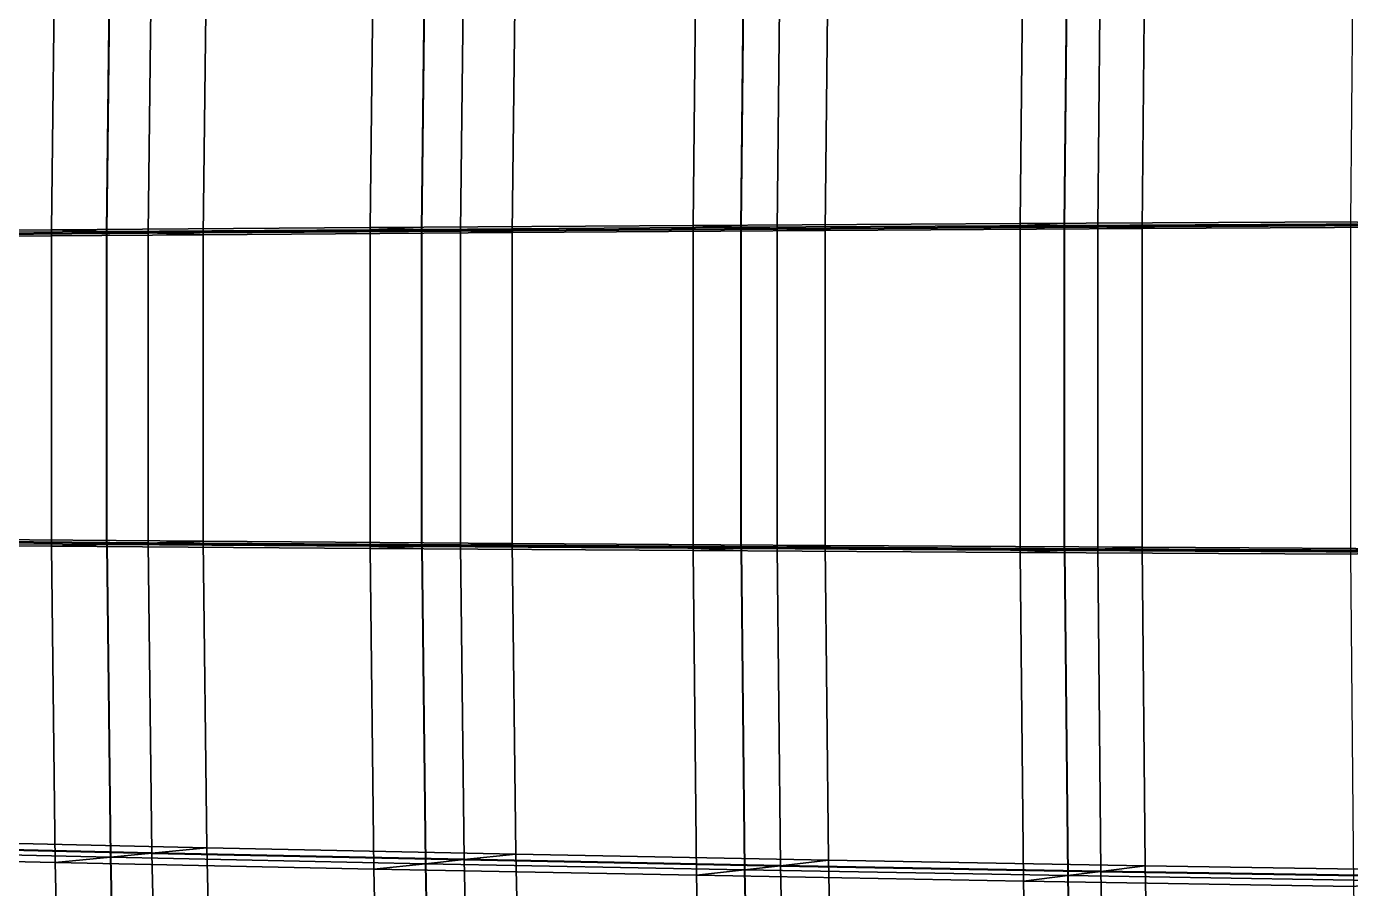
# Model space of a CAD drawing. Extents: x -25.3 to 28.3, y -25.5 to 26.5.
# Drawn here: x -15.345 to -11.232, y -1.556 to 1.123 of the extents above; entities that cross this region are included whole.
import ezdxf

# ---------------------------------------------------------------- set-up
doc = ezdxf.new("R2010")
doc.units = 0
doc.header["$MEASUREMENT"] = 0
doc.layers.add('LowerTendons', color=150, linetype='CONTINUOUS', lineweight=50)
doc.layers.add('UpperTendons', color=123, linetype='CONTINUOUS', lineweight=40)
doc.layers.add('TestBases', color=40, linetype='CONTINUOUS')

msp = doc.modelspace()

# ---------------------------------------------------------------- linework, layer by layer
at = {"layer": 'LowerTendons'}
for p, q in [((-13.01324, 0.49498, 32.37932), (-13.99692, 0.48867, 31.96651)), ((-12.0174, 0.50083, 32.76189), (-13.01324, 0.49498, 32.37932)), ((-11.01034, 0.50621, 33.11384), (-12.0174, 0.50083, 32.76189)), ((-14.96753, 0.4819, 31.52381), (-15.92416, 0.47468, 31.05166)), ((-13.99692, 0.48867, 31.96651), (-14.96753, 0.4819, 31.52381)), ((-14.96753, -0.4819, 31.52381), (-15.92416, -0.47468, 31.05166)), ((-13.99692, -0.48867, 31.96651), (-14.96753, -0.4819, 31.52381)), ((-13.01324, -0.49498, 32.37932), (-13.99692, -0.48867, 31.96651)), ((-12.0174, -0.50083, 32.76189), (-13.01324, -0.49498, 32.37932)), ((-11.01034, -0.50621, 33.11384), (-12.0174, -0.50083, 32.76189)), ((-14.95611, -1.4455, 31.49977), (-15.91237, -1.42388, 31.02868)), ((-13.98594, -1.46577, 31.94143), (-14.95611, -1.4455, 31.49977)), ((-13.00276, -1.48467, 32.35327), (-13.98594, -1.46577, 31.94143)), ((-12.0075, -1.50218, 32.7349), (-13.00276, -1.48467, 32.35327)), ((-11.00107, -1.51829, 33.08597), (-12.0075, -1.50218, 32.7349))]:
    msp.add_line(p, q, dxfattribs=at)
at = {"layer": 'TestBases'}
for points in [[(-12.24834, 1.53231, 33.39147), (-13.26356, 1.51445, 33.00219), (-13.27425, 0.50491, 33.02877), (-12.25844, 0.51087, 33.419)], [(-11.22172, 1.54875, 33.74958), (-12.24834, 1.53231, 33.39147), (-12.25844, 0.51087, 33.419), (-11.23118, 0.51636, 33.77801)], [(-12.11071, 1.51509, 33.01629), (-12.1207, 0.50513, 33.04351), (-12.25844, 0.51087, 33.419), (-12.24834, 1.53231, 33.39147)], [(-12.1207, 0.50513, 33.04351), (-12.11071, 1.51509, 33.01629), (-12.24834, 1.53231, 33.39147), (-12.25844, 0.51087, 33.419)], [(-11.09564, 1.53134, 33.37037), (-12.11071, 1.51509, 33.01629), (-12.1207, 0.50513, 33.04351), (-11.10498, 0.51056, 33.39848)], [(-11.09564, 1.53134, 33.37037), (-12.11071, 1.51509, 33.01629), (-12.1207, 0.50513, 33.04351), (-11.10498, 0.51056, 33.39848)], [(-14.26646, 1.49517, 32.58209), (-15.25609, 1.4745, 32.13157), (-15.26774, 0.49157, 32.1561), (-14.27766, 0.49847, 32.60767)], [(-13.26356, 1.51445, 33.00219), (-14.26646, 1.49517, 32.58209), (-14.27766, 0.49847, 32.60767), (-13.27425, 0.50491, 33.02877)], [(-14.10616, 1.47837, 32.216), (-14.11724, 0.49287, 32.24129), (-14.27766, 0.49847, 32.60767), (-14.26646, 1.49517, 32.58209)], [(-14.11724, 0.49287, 32.24129), (-14.10616, 1.47837, 32.216), (-14.26646, 1.49517, 32.58209), (-14.27766, 0.49847, 32.60767)], [(-13.11454, 1.49743, 32.63138), (-14.10616, 1.47837, 32.216), (-14.11724, 0.49287, 32.24129), (-13.1251, 0.49923, 32.65766)], [(-13.11454, 1.49743, 32.63138), (-14.10616, 1.47837, 32.216), (-14.11724, 0.49287, 32.24129), (-13.1251, 0.49923, 32.65766)], [(-13.00276, 1.48467, 32.35327), (-13.98594, 1.46577, 31.94143), (-13.99692, 0.48867, 31.96651), (-13.01324, 0.49498, 32.37932)], [(-13.00276, 1.48467, 32.35327), (-13.98594, 1.46577, 31.94143), (-13.99692, 0.48867, 31.96651), (-13.01324, 0.49498, 32.37932)], [(-13.11454, 1.49743, 32.63138), (-13.1251, 0.49923, 32.65766), (-13.27425, 0.50491, 33.02877), (-13.26356, 1.51445, 33.00219)], [(-13.1251, 0.49923, 32.65766), (-13.11454, 1.49743, 32.63138), (-13.26356, 1.51445, 33.00219), (-13.27425, 0.50491, 33.02877)], [(-12.11071, 1.51509, 33.01629), (-13.11454, 1.49743, 32.63138), (-13.1251, 0.49923, 32.65766), (-12.1207, 0.50513, 33.04351)], [(-12.11071, 1.51509, 33.01629), (-13.11454, 1.49743, 32.63138), (-13.1251, 0.49923, 32.65766), (-12.1207, 0.50513, 33.04351)], [(-13.00276, 1.48467, 32.35327), (-13.01324, 0.49498, 32.37932), (-13.1251, 0.49923, 32.65766), (-13.11454, 1.49743, 32.63138)], [(-13.01324, 0.49498, 32.37932), (-13.00276, 1.48467, 32.35327), (-13.11454, 1.49743, 32.63138), (-13.1251, 0.49923, 32.65766)], [(-12.0075, 1.50218, 32.7349), (-13.00276, 1.48467, 32.35327), (-13.01324, 0.49498, 32.37932), (-12.0174, 0.50083, 32.76189)], [(-12.0075, 1.50218, 32.7349), (-13.00276, 1.48467, 32.35327), (-13.01324, 0.49498, 32.37932), (-12.0174, 0.50083, 32.76189)], [(-12.85374, 1.46765, 31.98246), (-12.86409, 0.48931, 32.00822), (-13.01324, 0.49498, 32.37932), (-13.00276, 1.48467, 32.35327)], [(-12.86409, 0.48931, 32.00822), (-12.85374, 1.46765, 31.98246), (-13.00276, 1.48467, 32.35327), (-13.01324, 0.49498, 32.37932)], [(-11.86988, 1.48496, 32.35971), (-12.85374, 1.46765, 31.98246), (-12.86409, 0.48931, 32.00822), (-11.87966, 0.49509, 32.38639)], [(-12.0075, 1.50218, 32.7349), (-12.0174, 0.50083, 32.76189), (-12.1207, 0.50513, 33.04351), (-12.11071, 1.51509, 33.01629)], [(-12.0174, 0.50083, 32.76189), (-12.0075, 1.50218, 32.7349), (-12.11071, 1.51509, 33.01629), (-12.1207, 0.50513, 33.04351)], [(-11.00107, 1.51829, 33.08597), (-12.0075, 1.50218, 32.7349), (-12.0174, 0.50083, 32.76189), (-11.01034, 0.50621, 33.11384)], [(-11.00107, 1.51829, 33.08597), (-12.0075, 1.50218, 32.7349), (-12.0174, 0.50083, 32.76189), (-11.01034, 0.50621, 33.11384)], [(-11.86988, 1.48496, 32.35971), (-11.87966, 0.49509, 32.38639), (-12.0174, 0.50083, 32.76189), (-12.0075, 1.50218, 32.7349)], [(-11.87966, 0.49509, 32.38639), (-11.86988, 1.48496, 32.35971), (-12.0075, 1.50218, 32.7349), (-12.0174, 0.50083, 32.76189)], [(-10.87498, 1.50089, 32.70676), (-11.86988, 1.48496, 32.35971), (-11.87966, 0.49509, 32.38639), (-10.88414, 0.50041, 32.73431)], [(-15.25609, 1.4745, 32.13157), (-16.23153, 1.45244, 31.65103), (-16.24355, 0.4842, 31.67448), (-15.26774, 0.49157, 32.1561)], [(-15.08467, 1.45793, 31.77054), (-16.04915, 1.43612, 31.2954), (-16.06104, 0.47876, 31.31858), (-15.09619, 0.48604, 31.79479)], [(-15.08467, 1.45793, 31.77054), (-16.04915, 1.43612, 31.2954), (-16.06104, 0.47876, 31.31858), (-15.09619, 0.48604, 31.79479)], [(-14.95611, 1.4455, 31.49977), (-15.91237, 1.42388, 31.02868), (-15.92416, 0.47468, 31.05166), (-14.96753, 0.4819, 31.52381)], [(-14.95611, 1.4455, 31.49977), (-15.91237, 1.42388, 31.02868), (-15.92416, 0.47468, 31.05166), (-14.96753, 0.4819, 31.52381)], [(-15.08467, 1.45793, 31.77054), (-15.09619, 0.48604, 31.79479), (-15.26774, 0.49157, 32.1561), (-15.25609, 1.4745, 32.13157)], [(-15.09619, 0.48604, 31.79479), (-15.08467, 1.45793, 31.77054), (-15.25609, 1.4745, 32.13157), (-15.26774, 0.49157, 32.1561)], [(-14.10616, 1.47837, 32.216), (-15.08467, 1.45793, 31.77054), (-15.09619, 0.48604, 31.79479), (-14.11724, 0.49287, 32.24129)], [(-14.10616, 1.47837, 32.216), (-15.08467, 1.45793, 31.77054), (-15.09619, 0.48604, 31.79479), (-14.11724, 0.49287, 32.24129)], [(-14.95611, 1.4455, 31.49977), (-14.96753, 0.4819, 31.52381), (-15.09619, 0.48604, 31.79479), (-15.08467, 1.45793, 31.77054)], [(-14.96753, 0.4819, 31.52381), (-14.95611, 1.4455, 31.49977), (-15.08467, 1.45793, 31.77054), (-15.09619, 0.48604, 31.79479)], [(-13.98594, 1.46577, 31.94143), (-14.95611, 1.4455, 31.49977), (-14.96753, 0.4819, 31.52381), (-13.99692, 0.48867, 31.96651)], [(-13.98594, 1.46577, 31.94143), (-14.95611, 1.4455, 31.49977), (-14.96753, 0.4819, 31.52381), (-13.99692, 0.48867, 31.96651)], [(-14.78469, 1.42894, 31.13874), (-14.79598, 0.47638, 31.16251), (-14.96753, 0.4819, 31.52381), (-14.95611, 1.4455, 31.49977)], [(-14.79598, 0.47638, 31.16251), (-14.78469, 1.42894, 31.13874), (-14.95611, 1.4455, 31.49977), (-14.96753, 0.4819, 31.52381)], [(-13.82564, 1.44897, 31.57534), (-14.78469, 1.42894, 31.13874), (-14.79598, 0.47638, 31.16251), (-13.8365, 0.48307, 31.60013)], [(-13.98594, 1.46577, 31.94143), (-13.99692, 0.48867, 31.96651), (-14.11724, 0.49287, 32.24129), (-14.10616, 1.47837, 32.216)], [(-13.99692, 0.48867, 31.96651), (-13.98594, 1.46577, 31.94143), (-14.10616, 1.47837, 32.216), (-14.11724, 0.49287, 32.24129)], [(-13.82564, 1.44897, 31.57534), (-13.8365, 0.48307, 31.60013), (-13.99692, 0.48867, 31.96651), (-13.98594, 1.46577, 31.94143)], [(-13.8365, 0.48307, 31.60013), (-13.82564, 1.44897, 31.57534), (-13.98594, 1.46577, 31.94143), (-13.99692, 0.48867, 31.96651)], [(-12.85374, 1.46765, 31.98246), (-13.82564, 1.44897, 31.57534), (-13.8365, 0.48307, 31.60013), (-12.86409, 0.48931, 32.00822)], [(-14.78469, 1.42894, 31.13874), (-15.72999, 1.40757, 30.67305), (-15.74165, 0.46924, 30.69577), (-14.79598, 0.47638, 31.16251)], [(-14.27766, 0.49847, 32.60767), (-15.26774, 0.49157, 32.1561), (-15.26774, -0.49157, 32.1561), (-14.27766, -0.49847, 32.60767)], [(-14.11724, 0.49287, 32.24129), (-15.09619, 0.48604, 31.79479), (-15.26774, 0.49157, 32.1561), (-14.27766, 0.49847, 32.60767)], [(-15.09619, 0.48604, 31.79479), (-14.11724, 0.49287, 32.24129), (-14.27766, 0.49847, 32.60767), (-15.26774, 0.49157, 32.1561)], [(-13.27425, 0.50491, 33.02877), (-14.27766, 0.49847, 32.60767), (-14.27766, -0.49847, 32.60767), (-13.27425, -0.50491, 33.02877)], [(-13.1251, 0.49923, 32.65766), (-14.11724, 0.49287, 32.24129), (-14.27766, 0.49847, 32.60767), (-13.27425, 0.50491, 33.02877)], [(-14.11724, 0.49287, 32.24129), (-13.1251, 0.49923, 32.65766), (-13.27425, 0.50491, 33.02877), (-14.27766, 0.49847, 32.60767)], [(-14.11724, 0.49287, 32.24129), (-14.11724, -0.49287, 32.24129), (-14.27766, -0.49847, 32.60767), (-14.27766, 0.49847, 32.60767)], [(-14.11724, -0.49287, 32.24129), (-14.11724, 0.49287, 32.24129), (-14.27766, 0.49847, 32.60767), (-14.27766, -0.49847, 32.60767)], [(-13.1251, 0.49923, 32.65766), (-14.11724, 0.49287, 32.24129), (-14.11724, -0.49287, 32.24129), (-13.1251, -0.49923, 32.65766)], [(-13.01324, 0.49498, 32.37932), (-13.99692, 0.48867, 31.96651), (-14.11724, 0.49287, 32.24129), (-13.1251, 0.49923, 32.65766)], [(-13.1251, 0.49923, 32.65766), (-14.11724, 0.49287, 32.24129), (-14.11724, -0.49287, 32.24129), (-13.1251, -0.49923, 32.65766)], [(-13.99692, 0.48867, 31.96651), (-13.01324, 0.49498, 32.37932), (-13.1251, 0.49923, 32.65766), (-14.11724, 0.49287, 32.24129)], [(-13.01324, 0.49498, 32.37932), (-13.99692, 0.48867, 31.96651), (-13.99692, -0.48867, 31.96651), (-13.01324, -0.49498, 32.37932)], [(-12.86409, 0.48931, 32.00822), (-13.8365, 0.48307, 31.60013), (-13.99692, 0.48867, 31.96651), (-13.01324, 0.49498, 32.37932)], [(-13.01324, 0.49498, 32.37932), (-13.99692, 0.48867, 31.96651), (-13.99692, -0.48867, 31.96651), (-13.01324, -0.49498, 32.37932)], [(-13.8365, 0.48307, 31.60013), (-12.86409, 0.48931, 32.00822), (-13.01324, 0.49498, 32.37932), (-13.99692, 0.48867, 31.96651)], [(-12.25844, 0.51087, 33.419), (-13.27425, 0.50491, 33.02877), (-13.27425, -0.50491, 33.02877), (-12.25844, -0.51087, 33.419)], [(-12.1207, 0.50513, 33.04351), (-13.1251, 0.49923, 32.65766), (-13.27425, 0.50491, 33.02877), (-12.25844, 0.51087, 33.419)], [(-13.1251, 0.49923, 32.65766), (-12.1207, 0.50513, 33.04351), (-12.25844, 0.51087, 33.419), (-13.27425, 0.50491, 33.02877)], [(-13.1251, 0.49923, 32.65766), (-13.1251, -0.49923, 32.65766), (-13.27425, -0.50491, 33.02877), (-13.27425, 0.50491, 33.02877)], [(-13.1251, -0.49923, 32.65766), (-13.1251, 0.49923, 32.65766), (-13.27425, 0.50491, 33.02877), (-13.27425, -0.50491, 33.02877)], [(-12.1207, 0.50513, 33.04351), (-13.1251, 0.49923, 32.65766), (-13.1251, -0.49923, 32.65766), (-12.1207, -0.50513, 33.04351)], [(-12.0174, 0.50083, 32.76189), (-13.01324, 0.49498, 32.37932), (-13.1251, 0.49923, 32.65766), (-12.1207, 0.50513, 33.04351)], [(-12.1207, 0.50513, 33.04351), (-13.1251, 0.49923, 32.65766), (-13.1251, -0.49923, 32.65766), (-12.1207, -0.50513, 33.04351)], [(-13.01324, 0.49498, 32.37932), (-12.0174, 0.50083, 32.76189), (-12.1207, 0.50513, 33.04351), (-13.1251, 0.49923, 32.65766)], [(-13.01324, 0.49498, 32.37932), (-13.01324, -0.49498, 32.37932), (-13.1251, -0.49923, 32.65766), (-13.1251, 0.49923, 32.65766)], [(-13.01324, -0.49498, 32.37932), (-13.01324, 0.49498, 32.37932), (-13.1251, 0.49923, 32.65766), (-13.1251, -0.49923, 32.65766)], [(-12.0174, 0.50083, 32.76189), (-13.01324, 0.49498, 32.37932), (-13.01324, -0.49498, 32.37932), (-12.0174, -0.50083, 32.76189)], [(-11.87966, 0.49509, 32.38639), (-12.86409, 0.48931, 32.00822), (-13.01324, 0.49498, 32.37932), (-12.0174, 0.50083, 32.76189)], [(-12.0174, 0.50083, 32.76189), (-13.01324, 0.49498, 32.37932), (-13.01324, -0.49498, 32.37932), (-12.0174, -0.50083, 32.76189)], [(-12.86409, 0.48931, 32.00822), (-11.87966, 0.49509, 32.38639), (-12.0174, 0.50083, 32.76189), (-13.01324, 0.49498, 32.37932)], [(-12.86409, 0.48931, 32.00822), (-12.86409, -0.48931, 32.00822), (-13.01324, -0.49498, 32.37932), (-13.01324, 0.49498, 32.37932)], [(-12.86409, -0.48931, 32.00822), (-12.86409, 0.48931, 32.00822), (-13.01324, 0.49498, 32.37932), (-13.01324, -0.49498, 32.37932)], [(-11.87966, 0.49509, 32.38639), (-12.86409, 0.48931, 32.00822), (-12.86409, -0.48931, 32.00822), (-11.87966, -0.49509, 32.38639)], [(-11.23118, 0.51636, 33.77801), (-12.25844, 0.51087, 33.419), (-12.25844, -0.51087, 33.419), (-11.23118, -0.51636, 33.77801)], [(-11.10498, 0.51056, 33.39848), (-12.1207, 0.50513, 33.04351), (-12.25844, 0.51087, 33.419), (-11.23118, 0.51636, 33.77801)], [(-12.1207, 0.50513, 33.04351), (-11.10498, 0.51056, 33.39848), (-11.23118, 0.51636, 33.77801), (-12.25844, 0.51087, 33.419)], [(-12.1207, 0.50513, 33.04351), (-12.1207, -0.50513, 33.04351), (-12.25844, -0.51087, 33.419), (-12.25844, 0.51087, 33.419)], [(-12.1207, -0.50513, 33.04351), (-12.1207, 0.50513, 33.04351), (-12.25844, 0.51087, 33.419), (-12.25844, -0.51087, 33.419)], [(-11.10498, 0.51056, 33.39848), (-12.1207, 0.50513, 33.04351), (-12.1207, -0.50513, 33.04351), (-11.10498, -0.51056, 33.39848)], [(-11.01034, 0.50621, 33.11384), (-12.0174, 0.50083, 32.76189), (-12.1207, 0.50513, 33.04351), (-11.10498, 0.51056, 33.39848)], [(-11.10498, 0.51056, 33.39848), (-12.1207, 0.50513, 33.04351), (-12.1207, -0.50513, 33.04351), (-11.10498, -0.51056, 33.39848)], [(-12.0174, 0.50083, 32.76189), (-11.01034, 0.50621, 33.11384), (-11.10498, 0.51056, 33.39848), (-12.1207, 0.50513, 33.04351)], [(-12.0174, 0.50083, 32.76189), (-12.0174, -0.50083, 32.76189), (-12.1207, -0.50513, 33.04351), (-12.1207, 0.50513, 33.04351)], [(-12.0174, -0.50083, 32.76189), (-12.0174, 0.50083, 32.76189), (-12.1207, 0.50513, 33.04351), (-12.1207, -0.50513, 33.04351)], [(-11.01034, 0.50621, 33.11384), (-12.0174, 0.50083, 32.76189), (-12.0174, -0.50083, 32.76189), (-11.01034, -0.50621, 33.11384)], [(-10.88414, 0.50041, 32.73431), (-11.87966, 0.49509, 32.38639), (-12.0174, 0.50083, 32.76189), (-11.01034, 0.50621, 33.11384)], [(-11.01034, 0.50621, 33.11384), (-12.0174, 0.50083, 32.76189), (-12.0174, -0.50083, 32.76189), (-11.01034, -0.50621, 33.11384)], [(-11.87966, 0.49509, 32.38639), (-10.88414, 0.50041, 32.73431), (-11.01034, 0.50621, 33.11384), (-12.0174, 0.50083, 32.76189)], [(-11.87966, 0.49509, 32.38639), (-11.87966, -0.49509, 32.38639), (-12.0174, -0.50083, 32.76189), (-12.0174, 0.50083, 32.76189)], [(-11.87966, -0.49509, 32.38639), (-11.87966, 0.49509, 32.38639), (-12.0174, 0.50083, 32.76189), (-12.0174, -0.50083, 32.76189)], [(-10.88414, 0.50041, 32.73431), (-11.87966, 0.49509, 32.38639), (-11.87966, -0.49509, 32.38639), (-10.88414, -0.50041, 32.73431)], [(-15.26774, 0.49157, 32.1561), (-16.24355, 0.4842, 31.67448), (-16.24355, -0.4842, 31.67448), (-15.26774, -0.49157, 32.1561)], [(-15.09619, 0.48604, 31.79479), (-16.06104, 0.47876, 31.31858), (-16.24355, 0.4842, 31.67448), (-15.26774, 0.49157, 32.1561)], [(-16.06104, 0.47876, 31.31858), (-15.09619, 0.48604, 31.79479), (-15.26774, 0.49157, 32.1561), (-16.24355, 0.4842, 31.67448)], [(-15.09619, 0.48604, 31.79479), (-16.06104, 0.47876, 31.31858), (-16.06104, -0.47876, 31.31858), (-15.09619, -0.48604, 31.79479)], [(-14.96753, 0.4819, 31.52381), (-15.92416, 0.47468, 31.05166), (-16.06104, 0.47876, 31.31858), (-15.09619, 0.48604, 31.79479)], [(-15.09619, 0.48604, 31.79479), (-16.06104, 0.47876, 31.31858), (-16.06104, -0.47876, 31.31858), (-15.09619, -0.48604, 31.79479)], [(-15.92416, 0.47468, 31.05166), (-14.96753, 0.4819, 31.52381), (-15.09619, 0.48604, 31.79479), (-16.06104, 0.47876, 31.31858)], [(-14.96753, 0.4819, 31.52381), (-15.92416, 0.47468, 31.05166), (-15.92416, -0.47468, 31.05166), (-14.96753, -0.4819, 31.52381)], [(-14.79598, 0.47638, 31.16251), (-15.74165, 0.46924, 30.69577), (-15.92416, 0.47468, 31.05166), (-14.96753, 0.4819, 31.52381)], [(-14.96753, 0.4819, 31.52381), (-15.92416, 0.47468, 31.05166), (-15.92416, -0.47468, 31.05166), (-14.96753, -0.4819, 31.52381)], [(-15.74165, 0.46924, 30.69577), (-14.79598, 0.47638, 31.16251), (-14.96753, 0.4819, 31.52381), (-15.92416, 0.47468, 31.05166)], [(-14.79598, 0.47638, 31.16251), (-15.74165, 0.46924, 30.69577), (-15.74165, -0.46924, 30.69577), (-14.79598, -0.47638, 31.16251)], [(-15.09619, 0.48604, 31.79479), (-15.09619, -0.48604, 31.79479), (-15.26774, -0.49157, 32.1561), (-15.26774, 0.49157, 32.1561)], [(-15.09619, -0.48604, 31.79479), (-15.09619, 0.48604, 31.79479), (-15.26774, 0.49157, 32.1561), (-15.26774, -0.49157, 32.1561)], [(-14.11724, 0.49287, 32.24129), (-15.09619, 0.48604, 31.79479), (-15.09619, -0.48604, 31.79479), (-14.11724, -0.49287, 32.24129)], [(-13.99692, 0.48867, 31.96651), (-14.96753, 0.4819, 31.52381), (-15.09619, 0.48604, 31.79479), (-14.11724, 0.49287, 32.24129)], [(-14.11724, 0.49287, 32.24129), (-15.09619, 0.48604, 31.79479), (-15.09619, -0.48604, 31.79479), (-14.11724, -0.49287, 32.24129)], [(-14.96753, 0.4819, 31.52381), (-13.99692, 0.48867, 31.96651), (-14.11724, 0.49287, 32.24129), (-15.09619, 0.48604, 31.79479)], [(-14.96753, 0.4819, 31.52381), (-14.96753, -0.4819, 31.52381), (-15.09619, -0.48604, 31.79479), (-15.09619, 0.48604, 31.79479)], [(-14.96753, -0.4819, 31.52381), (-14.96753, 0.4819, 31.52381), (-15.09619, 0.48604, 31.79479), (-15.09619, -0.48604, 31.79479)], [(-13.99692, 0.48867, 31.96651), (-14.96753, 0.4819, 31.52381), (-14.96753, -0.4819, 31.52381), (-13.99692, -0.48867, 31.96651)], [(-13.8365, 0.48307, 31.60013), (-14.79598, 0.47638, 31.16251), (-14.96753, 0.4819, 31.52381), (-13.99692, 0.48867, 31.96651)], [(-13.99692, 0.48867, 31.96651), (-14.96753, 0.4819, 31.52381), (-14.96753, -0.4819, 31.52381), (-13.99692, -0.48867, 31.96651)], [(-14.79598, 0.47638, 31.16251), (-13.8365, 0.48307, 31.60013), (-13.99692, 0.48867, 31.96651), (-14.96753, 0.4819, 31.52381)], [(-14.79598, 0.47638, 31.16251), (-14.79598, -0.47638, 31.16251), (-14.96753, -0.4819, 31.52381), (-14.96753, 0.4819, 31.52381)], [(-14.79598, -0.47638, 31.16251), (-14.79598, 0.47638, 31.16251), (-14.96753, 0.4819, 31.52381), (-14.96753, -0.4819, 31.52381)], [(-13.8365, 0.48307, 31.60013), (-14.79598, 0.47638, 31.16251), (-14.79598, -0.47638, 31.16251), (-13.8365, -0.48307, 31.60013)], [(-13.99692, 0.48867, 31.96651), (-13.99692, -0.48867, 31.96651), (-14.11724, -0.49287, 32.24129), (-14.11724, 0.49287, 32.24129)], [(-13.99692, -0.48867, 31.96651), (-13.99692, 0.48867, 31.96651), (-14.11724, 0.49287, 32.24129), (-14.11724, -0.49287, 32.24129)], [(-13.8365, 0.48307, 31.60013), (-13.8365, -0.48307, 31.60013), (-13.99692, -0.48867, 31.96651), (-13.99692, 0.48867, 31.96651)], [(-13.8365, -0.48307, 31.60013), (-13.8365, 0.48307, 31.60013), (-13.99692, 0.48867, 31.96651), (-13.99692, -0.48867, 31.96651)], [(-12.86409, 0.48931, 32.00822), (-13.8365, 0.48307, 31.60013), (-13.8365, -0.48307, 31.60013), (-12.86409, -0.48931, 32.00822)], [(-16.06104, -0.47876, 31.31858), (-15.09619, -0.48604, 31.79479), (-15.26774, -0.49157, 32.1561), (-16.24355, -0.4842, 31.67448)], [(-15.09619, -0.48604, 31.79479), (-16.06104, -0.47876, 31.31858), (-16.24355, -0.4842, 31.67448), (-15.26774, -0.49157, 32.1561)], [(-15.26774, -0.49157, 32.1561), (-16.24355, -0.4842, 31.67448), (-16.23153, -1.45244, 31.65103), (-15.25609, -1.4745, 32.13157)], [(-15.92416, -0.47468, 31.05166), (-14.96753, -0.4819, 31.52381), (-15.09619, -0.48604, 31.79479), (-16.06104, -0.47876, 31.31858)], [(-14.96753, -0.4819, 31.52381), (-15.92416, -0.47468, 31.05166), (-16.06104, -0.47876, 31.31858), (-15.09619, -0.48604, 31.79479)], [(-15.09619, -0.48604, 31.79479), (-16.06104, -0.47876, 31.31858), (-16.04915, -1.43612, 31.2954), (-15.08467, -1.45793, 31.77054)], [(-15.09619, -0.48604, 31.79479), (-16.06104, -0.47876, 31.31858), (-16.04915, -1.43612, 31.2954), (-15.08467, -1.45793, 31.77054)], [(-15.74165, -0.46924, 30.69577), (-14.79598, -0.47638, 31.16251), (-14.96753, -0.4819, 31.52381), (-15.92416, -0.47468, 31.05166)], [(-14.79598, -0.47638, 31.16251), (-15.74165, -0.46924, 30.69577), (-15.92416, -0.47468, 31.05166), (-14.96753, -0.4819, 31.52381)], [(-14.96753, -0.4819, 31.52381), (-15.92416, -0.47468, 31.05166), (-15.91237, -1.42388, 31.02868), (-14.95611, -1.4455, 31.49977)], [(-14.96753, -0.4819, 31.52381), (-15.92416, -0.47468, 31.05166), (-15.91237, -1.42388, 31.02868), (-14.95611, -1.4455, 31.49977)], [(-14.79598, -0.47638, 31.16251), (-15.74165, -0.46924, 30.69577), (-15.72999, -1.40757, 30.67305), (-14.78469, -1.42894, 31.13874)], [(-15.09619, -0.48604, 31.79479), (-14.11724, -0.49287, 32.24129), (-14.27766, -0.49847, 32.60767), (-15.26774, -0.49157, 32.1561)], [(-14.11724, -0.49287, 32.24129), (-15.09619, -0.48604, 31.79479), (-15.26774, -0.49157, 32.1561), (-14.27766, -0.49847, 32.60767)], [(-15.09619, -0.48604, 31.79479), (-15.08467, -1.45793, 31.77054), (-15.25609, -1.4745, 32.13157), (-15.26774, -0.49157, 32.1561)], [(-15.08467, -1.45793, 31.77054), (-15.09619, -0.48604, 31.79479), (-15.26774, -0.49157, 32.1561), (-15.25609, -1.4745, 32.13157)], [(-14.27766, -0.49847, 32.60767), (-15.26774, -0.49157, 32.1561), (-15.25609, -1.4745, 32.13157), (-14.26646, -1.49517, 32.58209)], [(-14.96753, -0.4819, 31.52381), (-13.99692, -0.48867, 31.96651), (-14.11724, -0.49287, 32.24129), (-15.09619, -0.48604, 31.79479)], [(-13.99692, -0.48867, 31.96651), (-14.96753, -0.4819, 31.52381), (-15.09619, -0.48604, 31.79479), (-14.11724, -0.49287, 32.24129)], [(-14.96753, -0.4819, 31.52381), (-14.95611, -1.4455, 31.49977), (-15.08467, -1.45793, 31.77054), (-15.09619, -0.48604, 31.79479)], [(-14.95611, -1.4455, 31.49977), (-14.96753, -0.4819, 31.52381), (-15.09619, -0.48604, 31.79479), (-15.08467, -1.45793, 31.77054)], [(-14.11724, -0.49287, 32.24129), (-15.09619, -0.48604, 31.79479), (-15.08467, -1.45793, 31.77054), (-14.10616, -1.47837, 32.216)], [(-14.11724, -0.49287, 32.24129), (-15.09619, -0.48604, 31.79479), (-15.08467, -1.45793, 31.77054), (-14.10616, -1.47837, 32.216)], [(-14.79598, -0.47638, 31.16251), (-13.8365, -0.48307, 31.60013), (-13.99692, -0.48867, 31.96651), (-14.96753, -0.4819, 31.52381)], [(-13.8365, -0.48307, 31.60013), (-14.79598, -0.47638, 31.16251), (-14.96753, -0.4819, 31.52381), (-13.99692, -0.48867, 31.96651)], [(-14.79598, -0.47638, 31.16251), (-14.78469, -1.42894, 31.13874), (-14.95611, -1.4455, 31.49977), (-14.96753, -0.4819, 31.52381)], [(-14.78469, -1.42894, 31.13874), (-14.79598, -0.47638, 31.16251), (-14.96753, -0.4819, 31.52381), (-14.95611, -1.4455, 31.49977)], [(-13.99692, -0.48867, 31.96651), (-14.96753, -0.4819, 31.52381), (-14.95611, -1.4455, 31.49977), (-13.98594, -1.46577, 31.94143)], [(-13.99692, -0.48867, 31.96651), (-14.96753, -0.4819, 31.52381), (-14.95611, -1.4455, 31.49977), (-13.98594, -1.46577, 31.94143)], [(-13.8365, -0.48307, 31.60013), (-14.79598, -0.47638, 31.16251), (-14.78469, -1.42894, 31.13874), (-13.82564, -1.44897, 31.57534)], [(-14.11724, -0.49287, 32.24129), (-13.1251, -0.49923, 32.65766), (-13.27425, -0.50491, 33.02877), (-14.27766, -0.49847, 32.60767)], [(-13.1251, -0.49923, 32.65766), (-14.11724, -0.49287, 32.24129), (-14.27766, -0.49847, 32.60767), (-13.27425, -0.50491, 33.02877)], [(-14.11724, -0.49287, 32.24129), (-14.10616, -1.47837, 32.216), (-14.26646, -1.49517, 32.58209), (-14.27766, -0.49847, 32.60767)], [(-14.10616, -1.47837, 32.216), (-14.11724, -0.49287, 32.24129), (-14.27766, -0.49847, 32.60767), (-14.26646, -1.49517, 32.58209)], [(-13.99692, -0.48867, 31.96651), (-13.01324, -0.49498, 32.37932), (-13.1251, -0.49923, 32.65766), (-14.11724, -0.49287, 32.24129)], [(-13.01324, -0.49498, 32.37932), (-13.99692, -0.48867, 31.96651), (-14.11724, -0.49287, 32.24129), (-13.1251, -0.49923, 32.65766)], [(-13.99692, -0.48867, 31.96651), (-13.98594, -1.46577, 31.94143), (-14.10616, -1.47837, 32.216), (-14.11724, -0.49287, 32.24129)], [(-13.98594, -1.46577, 31.94143), (-13.99692, -0.48867, 31.96651), (-14.11724, -0.49287, 32.24129), (-14.10616, -1.47837, 32.216)], [(-13.1251, -0.49923, 32.65766), (-14.11724, -0.49287, 32.24129), (-14.10616, -1.47837, 32.216), (-13.11454, -1.49743, 32.63138)], [(-13.1251, -0.49923, 32.65766), (-14.11724, -0.49287, 32.24129), (-14.10616, -1.47837, 32.216), (-13.11454, -1.49743, 32.63138)], [(-13.8365, -0.48307, 31.60013), (-12.86409, -0.48931, 32.00822), (-13.01324, -0.49498, 32.37932), (-13.99692, -0.48867, 31.96651)], [(-12.86409, -0.48931, 32.00822), (-13.8365, -0.48307, 31.60013), (-13.99692, -0.48867, 31.96651), (-13.01324, -0.49498, 32.37932)], [(-13.8365, -0.48307, 31.60013), (-13.82564, -1.44897, 31.57534), (-13.98594, -1.46577, 31.94143), (-13.99692, -0.48867, 31.96651)], [(-13.82564, -1.44897, 31.57534), (-13.8365, -0.48307, 31.60013), (-13.99692, -0.48867, 31.96651), (-13.98594, -1.46577, 31.94143)], [(-13.01324, -0.49498, 32.37932), (-13.99692, -0.48867, 31.96651), (-13.98594, -1.46577, 31.94143), (-13.00276, -1.48467, 32.35327)], [(-13.01324, -0.49498, 32.37932), (-13.99692, -0.48867, 31.96651), (-13.98594, -1.46577, 31.94143), (-13.00276, -1.48467, 32.35327)], [(-12.86409, -0.48931, 32.00822), (-13.8365, -0.48307, 31.60013), (-13.82564, -1.44897, 31.57534), (-12.85374, -1.46765, 31.98246)], [(-12.86409, -0.48931, 32.00822), (-11.87966, -0.49509, 32.38639), (-12.0174, -0.50083, 32.76189), (-13.01324, -0.49498, 32.37932)], [(-11.87966, -0.49509, 32.38639), (-12.86409, -0.48931, 32.00822), (-13.01324, -0.49498, 32.37932), (-12.0174, -0.50083, 32.76189)], [(-12.86409, -0.48931, 32.00822), (-12.85374, -1.46765, 31.98246), (-13.00276, -1.48467, 32.35327), (-13.01324, -0.49498, 32.37932)], [(-12.85374, -1.46765, 31.98246), (-12.86409, -0.48931, 32.00822), (-13.01324, -0.49498, 32.37932), (-13.00276, -1.48467, 32.35327)], [(-11.87966, -0.49509, 32.38639), (-12.86409, -0.48931, 32.00822), (-12.85374, -1.46765, 31.98246), (-11.86988, -1.48496, 32.35971)], [(-13.27425, -0.50491, 33.02877), (-14.27766, -0.49847, 32.60767), (-14.26646, -1.49517, 32.58209), (-13.26356, -1.51445, 33.00219)], [(-13.1251, -0.49923, 32.65766), (-12.1207, -0.50513, 33.04351), (-12.25844, -0.51087, 33.419), (-13.27425, -0.50491, 33.02877)], [(-12.1207, -0.50513, 33.04351), (-13.1251, -0.49923, 32.65766), (-13.27425, -0.50491, 33.02877), (-12.25844, -0.51087, 33.419)], [(-13.1251, -0.49923, 32.65766), (-13.11454, -1.49743, 32.63138), (-13.26356, -1.51445, 33.00219), (-13.27425, -0.50491, 33.02877)], [(-13.11454, -1.49743, 32.63138), (-13.1251, -0.49923, 32.65766), (-13.27425, -0.50491, 33.02877), (-13.26356, -1.51445, 33.00219)], [(-12.25844, -0.51087, 33.419), (-13.27425, -0.50491, 33.02877), (-13.26356, -1.51445, 33.00219), (-12.24834, -1.53231, 33.39147)], [(-13.01324, -0.49498, 32.37932), (-12.0174, -0.50083, 32.76189), (-12.1207, -0.50513, 33.04351), (-13.1251, -0.49923, 32.65766)], [(-12.0174, -0.50083, 32.76189), (-13.01324, -0.49498, 32.37932), (-13.1251, -0.49923, 32.65766), (-12.1207, -0.50513, 33.04351)], [(-13.01324, -0.49498, 32.37932), (-13.00276, -1.48467, 32.35327), (-13.11454, -1.49743, 32.63138), (-13.1251, -0.49923, 32.65766)], [(-13.00276, -1.48467, 32.35327), (-13.01324, -0.49498, 32.37932), (-13.1251, -0.49923, 32.65766), (-13.11454, -1.49743, 32.63138)], [(-12.1207, -0.50513, 33.04351), (-13.1251, -0.49923, 32.65766), (-13.11454, -1.49743, 32.63138), (-12.11071, -1.51509, 33.01629)], [(-12.1207, -0.50513, 33.04351), (-13.1251, -0.49923, 32.65766), (-13.11454, -1.49743, 32.63138), (-12.11071, -1.51509, 33.01629)], [(-12.0174, -0.50083, 32.76189), (-13.01324, -0.49498, 32.37932), (-13.00276, -1.48467, 32.35327), (-12.0075, -1.50218, 32.7349)], [(-12.0174, -0.50083, 32.76189), (-13.01324, -0.49498, 32.37932), (-13.00276, -1.48467, 32.35327), (-12.0075, -1.50218, 32.7349)], [(-12.1207, -0.50513, 33.04351), (-11.10498, -0.51056, 33.39848), (-11.23118, -0.51636, 33.77801), (-12.25844, -0.51087, 33.419)], [(-11.10498, -0.51056, 33.39848), (-12.1207, -0.50513, 33.04351), (-12.25844, -0.51087, 33.419), (-11.23118, -0.51636, 33.77801)], [(-12.1207, -0.50513, 33.04351), (-12.11071, -1.51509, 33.01629), (-12.24834, -1.53231, 33.39147), (-12.25844, -0.51087, 33.419)], [(-12.11071, -1.51509, 33.01629), (-12.1207, -0.50513, 33.04351), (-12.25844, -0.51087, 33.419), (-12.24834, -1.53231, 33.39147)], [(-11.23118, -0.51636, 33.77801), (-12.25844, -0.51087, 33.419), (-12.24834, -1.53231, 33.39147), (-11.22172, -1.54875, 33.74958)], [(-12.0174, -0.50083, 32.76189), (-11.01034, -0.50621, 33.11384), (-11.10498, -0.51056, 33.39848), (-12.1207, -0.50513, 33.04351)], [(-11.01034, -0.50621, 33.11384), (-12.0174, -0.50083, 32.76189), (-12.1207, -0.50513, 33.04351), (-11.10498, -0.51056, 33.39848)], [(-12.0174, -0.50083, 32.76189), (-12.0075, -1.50218, 32.7349), (-12.11071, -1.51509, 33.01629), (-12.1207, -0.50513, 33.04351)], [(-12.0075, -1.50218, 32.7349), (-12.0174, -0.50083, 32.76189), (-12.1207, -0.50513, 33.04351), (-12.11071, -1.51509, 33.01629)], [(-11.10498, -0.51056, 33.39848), (-12.1207, -0.50513, 33.04351), (-12.11071, -1.51509, 33.01629), (-11.09564, -1.53134, 33.37037)], [(-11.10498, -0.51056, 33.39848), (-12.1207, -0.50513, 33.04351), (-12.11071, -1.51509, 33.01629), (-11.09564, -1.53134, 33.37037)], [(-11.87966, -0.49509, 32.38639), (-10.88414, -0.50041, 32.73431), (-11.01034, -0.50621, 33.11384), (-12.0174, -0.50083, 32.76189)], [(-10.88414, -0.50041, 32.73431), (-11.87966, -0.49509, 32.38639), (-12.0174, -0.50083, 32.76189), (-11.01034, -0.50621, 33.11384)], [(-11.87966, -0.49509, 32.38639), (-11.86988, -1.48496, 32.35971), (-12.0075, -1.50218, 32.7349), (-12.0174, -0.50083, 32.76189)], [(-11.86988, -1.48496, 32.35971), (-11.87966, -0.49509, 32.38639), (-12.0174, -0.50083, 32.76189), (-12.0075, -1.50218, 32.7349)], [(-11.01034, -0.50621, 33.11384), (-12.0174, -0.50083, 32.76189), (-12.0075, -1.50218, 32.7349), (-11.00107, -1.51829, 33.08597)], [(-11.01034, -0.50621, 33.11384), (-12.0174, -0.50083, 32.76189), (-12.0075, -1.50218, 32.7349), (-11.00107, -1.51829, 33.08597)], [(-10.88414, -0.50041, 32.73431), (-11.87966, -0.49509, 32.38639), (-11.86988, -1.48496, 32.35971), (-10.87498, -1.50089, 32.70676)], [(-16.04915, -1.43612, 31.2954), (-15.08467, -1.45793, 31.77054), (-15.25609, -1.4745, 32.13157), (-16.23153, -1.45244, 31.65103)], [(-15.08467, -1.45793, 31.77054), (-16.04915, -1.43612, 31.2954), (-16.23153, -1.45244, 31.65103), (-15.25609, -1.4745, 32.13157)], [(-15.91237, -1.42388, 31.02868), (-14.95611, -1.4455, 31.49977), (-15.08467, -1.45793, 31.77054), (-16.04915, -1.43612, 31.2954)], [(-14.95611, -1.4455, 31.49977), (-15.91237, -1.42388, 31.02868), (-16.04915, -1.43612, 31.2954), (-15.08467, -1.45793, 31.77054)], [(-15.08467, -1.45793, 31.77054), (-16.04915, -1.43612, 31.2954), (-16.02537, -2.39298, 31.24902), (-15.06163, -2.4292, 31.72201)], [(-15.08467, -1.45793, 31.77054), (-16.04915, -1.43612, 31.2954), (-16.02537, -2.39298, 31.24902), (-15.06163, -2.4292, 31.72201)], [(-15.72999, -1.40757, 30.67305), (-14.78469, -1.42894, 31.13874), (-14.95611, -1.4455, 31.49977), (-15.91237, -1.42388, 31.02868)], [(-14.78469, -1.42894, 31.13874), (-15.72999, -1.40757, 30.67305), (-15.91237, -1.42388, 31.02868), (-14.95611, -1.4455, 31.49977)], [(-14.95611, -1.4455, 31.49977), (-15.91237, -1.42388, 31.02868), (-15.88879, -2.37258, 30.98269), (-14.93327, -2.4085, 31.45166)], [(-14.95611, -1.4455, 31.49977), (-15.91237, -1.42388, 31.02868), (-15.88879, -2.37258, 30.98269), (-14.93327, -2.4085, 31.45166)], [(-14.78469, -1.42894, 31.13874), (-15.72999, -1.40757, 30.67305), (-15.70668, -2.34539, 30.62759), (-14.76211, -2.38089, 31.09118)], [(-14.78469, -1.42894, 31.13874), (-13.82564, -1.44897, 31.57534), (-13.98594, -1.46577, 31.94143), (-14.95611, -1.4455, 31.49977)], [(-13.82564, -1.44897, 31.57534), (-14.78469, -1.42894, 31.13874), (-14.95611, -1.4455, 31.49977), (-13.98594, -1.46577, 31.94143)], [(-14.78469, -1.42894, 31.13874), (-14.76211, -2.38089, 31.09118), (-14.93327, -2.4085, 31.45166), (-14.95611, -1.4455, 31.49977)], [(-14.76211, -2.38089, 31.09118), (-14.78469, -1.42894, 31.13874), (-14.95611, -1.4455, 31.49977), (-14.93327, -2.4085, 31.45166)], [(-13.82564, -1.44897, 31.57534), (-14.78469, -1.42894, 31.13874), (-14.76211, -2.38089, 31.09118), (-13.80393, -2.41417, 31.52576)], [(-15.25609, -1.4745, 32.13157), (-16.23153, -1.45244, 31.65103), (-16.20747, -2.42017, 31.60412), (-15.23279, -2.4568, 32.08249)], [(-15.08467, -1.45793, 31.77054), (-14.10616, -1.47837, 32.216), (-14.26646, -1.49517, 32.58209), (-15.25609, -1.4745, 32.13157)], [(-14.10616, -1.47837, 32.216), (-15.08467, -1.45793, 31.77054), (-15.25609, -1.4745, 32.13157), (-14.26646, -1.49517, 32.58209)], [(-15.08467, -1.45793, 31.77054), (-15.06163, -2.4292, 31.72201), (-15.23279, -2.4568, 32.08249), (-15.25609, -1.4745, 32.13157)], [(-15.06163, -2.4292, 31.72201), (-15.08467, -1.45793, 31.77054), (-15.25609, -1.4745, 32.13157), (-15.23279, -2.4568, 32.08249)], [(-14.26646, -1.49517, 32.58209), (-15.25609, -1.4745, 32.13157), (-15.23279, -2.4568, 32.08249), (-14.24406, -2.49114, 32.53092)], [(-14.95611, -1.4455, 31.49977), (-13.98594, -1.46577, 31.94143), (-14.10616, -1.47837, 32.216), (-15.08467, -1.45793, 31.77054)], [(-13.98594, -1.46577, 31.94143), (-14.95611, -1.4455, 31.49977), (-15.08467, -1.45793, 31.77054), (-14.10616, -1.47837, 32.216)], [(-14.95611, -1.4455, 31.49977), (-14.93327, -2.4085, 31.45166), (-15.06163, -2.4292, 31.72201), (-15.08467, -1.45793, 31.77054)], [(-14.93327, -2.4085, 31.45166), (-14.95611, -1.4455, 31.49977), (-15.08467, -1.45793, 31.77054), (-15.06163, -2.4292, 31.72201)], [(-14.10616, -1.47837, 32.216), (-15.08467, -1.45793, 31.77054), (-15.06163, -2.4292, 31.72201), (-14.08401, -2.46315, 32.16541)], [(-14.10616, -1.47837, 32.216), (-15.08467, -1.45793, 31.77054), (-15.06163, -2.4292, 31.72201), (-14.08401, -2.46315, 32.16541)], [(-13.98594, -1.46577, 31.94143), (-14.95611, -1.4455, 31.49977), (-14.93327, -2.4085, 31.45166), (-13.96398, -2.44216, 31.89127)], [(-13.98594, -1.46577, 31.94143), (-14.95611, -1.4455, 31.49977), (-14.93327, -2.4085, 31.45166), (-13.96398, -2.44216, 31.89127)], [(-14.10616, -1.47837, 32.216), (-13.11454, -1.49743, 32.63138), (-13.26356, -1.51445, 33.00219), (-14.26646, -1.49517, 32.58209)], [(-13.11454, -1.49743, 32.63138), (-14.10616, -1.47837, 32.216), (-14.26646, -1.49517, 32.58209), (-13.26356, -1.51445, 33.00219)], [(-14.10616, -1.47837, 32.216), (-14.08401, -2.46315, 32.16541), (-14.24406, -2.49114, 32.53092), (-14.26646, -1.49517, 32.58209)], [(-14.08401, -2.46315, 32.16541), (-14.10616, -1.47837, 32.216), (-14.26646, -1.49517, 32.58209), (-14.24406, -2.49114, 32.53092)], [(-13.98594, -1.46577, 31.94143), (-13.00276, -1.48467, 32.35327), (-13.11454, -1.49743, 32.63138), (-14.10616, -1.47837, 32.216)], [(-13.00276, -1.48467, 32.35327), (-13.98594, -1.46577, 31.94143), (-14.10616, -1.47837, 32.216), (-13.11454, -1.49743, 32.63138)], [(-13.98594, -1.46577, 31.94143), (-13.96398, -2.44216, 31.89127), (-14.08401, -2.46315, 32.16541), (-14.10616, -1.47837, 32.216)], [(-13.96398, -2.44216, 31.89127), (-13.98594, -1.46577, 31.94143), (-14.10616, -1.47837, 32.216), (-14.08401, -2.46315, 32.16541)], [(-13.11454, -1.49743, 32.63138), (-14.10616, -1.47837, 32.216), (-14.08401, -2.46315, 32.16541), (-13.09341, -2.49481, 32.57881)], [(-13.11454, -1.49743, 32.63138), (-14.10616, -1.47837, 32.216), (-14.08401, -2.46315, 32.16541), (-13.09341, -2.49481, 32.57881)], [(-13.82564, -1.44897, 31.57534), (-12.85374, -1.46765, 31.98246), (-13.00276, -1.48467, 32.35327), (-13.98594, -1.46577, 31.94143)], [(-12.85374, -1.46765, 31.98246), (-13.82564, -1.44897, 31.57534), (-13.98594, -1.46577, 31.94143), (-13.00276, -1.48467, 32.35327)], [(-13.82564, -1.44897, 31.57534), (-13.80393, -2.41417, 31.52576), (-13.96398, -2.44216, 31.89127), (-13.98594, -1.46577, 31.94143)], [(-13.80393, -2.41417, 31.52576), (-13.82564, -1.44897, 31.57534), (-13.98594, -1.46577, 31.94143), (-13.96398, -2.44216, 31.89127)], [(-13.00276, -1.48467, 32.35327), (-13.98594, -1.46577, 31.94143), (-13.96398, -2.44216, 31.89127), (-12.98182, -2.47355, 32.30115)], [(-13.00276, -1.48467, 32.35327), (-13.98594, -1.46577, 31.94143), (-13.96398, -2.44216, 31.89127), (-12.98182, -2.47355, 32.30115)], [(-12.85374, -1.46765, 31.98246), (-13.82564, -1.44897, 31.57534), (-13.80393, -2.41417, 31.52576), (-12.83303, -2.4452, 31.93093)], [(-12.85374, -1.46765, 31.98246), (-11.86988, -1.48496, 32.35971), (-12.0075, -1.50218, 32.7349), (-13.00276, -1.48467, 32.35327)], [(-11.86988, -1.48496, 32.35971), (-12.85374, -1.46765, 31.98246), (-13.00276, -1.48467, 32.35327), (-12.0075, -1.50218, 32.7349)], [(-12.85374, -1.46765, 31.98246), (-12.83303, -2.4452, 31.93093), (-12.98182, -2.47355, 32.30115), (-13.00276, -1.48467, 32.35327)], [(-12.83303, -2.4452, 31.93093), (-12.85374, -1.46765, 31.98246), (-13.00276, -1.48467, 32.35327), (-12.98182, -2.47355, 32.30115)], [(-11.86988, -1.48496, 32.35971), (-12.85374, -1.46765, 31.98246), (-12.83303, -2.4452, 31.93093), (-11.8503, -2.47395, 32.30635)], [(-13.26356, -1.51445, 33.00219), (-14.26646, -1.49517, 32.58209), (-14.24406, -2.49114, 32.53092), (-13.2422, -2.52316, 32.94902)], [(-13.11454, -1.49743, 32.63138), (-12.11071, -1.51509, 33.01629), (-12.24834, -1.53231, 33.39147), (-13.26356, -1.51445, 33.00219)], [(-12.11071, -1.51509, 33.01629), (-13.11454, -1.49743, 32.63138), (-13.26356, -1.51445, 33.00219), (-12.24834, -1.53231, 33.39147)], [(-13.11454, -1.49743, 32.63138), (-13.09341, -2.49481, 32.57881), (-13.2422, -2.52316, 32.94902), (-13.26356, -1.51445, 33.00219)], [(-13.09341, -2.49481, 32.57881), (-13.11454, -1.49743, 32.63138), (-13.26356, -1.51445, 33.00219), (-13.2422, -2.52316, 32.94902)], [(-12.24834, -1.53231, 33.39147), (-13.26356, -1.51445, 33.00219), (-13.2422, -2.52316, 32.94902), (-12.22814, -2.55283, 33.3364)], [(-13.00276, -1.48467, 32.35327), (-12.0075, -1.50218, 32.7349), (-12.11071, -1.51509, 33.01629), (-13.11454, -1.49743, 32.63138)], [(-12.0075, -1.50218, 32.7349), (-13.00276, -1.48467, 32.35327), (-13.11454, -1.49743, 32.63138), (-12.11071, -1.51509, 33.01629)], [(-13.00276, -1.48467, 32.35327), (-12.98182, -2.47355, 32.30115), (-13.09341, -2.49481, 32.57881), (-13.11454, -1.49743, 32.63138)], [(-12.98182, -2.47355, 32.30115), (-13.00276, -1.48467, 32.35327), (-13.11454, -1.49743, 32.63138), (-13.09341, -2.49481, 32.57881)], [(-12.11071, -1.51509, 33.01629), (-13.11454, -1.49743, 32.63138), (-13.09341, -2.49481, 32.57881), (-12.09074, -2.52414, 32.96184)], [(-12.11071, -1.51509, 33.01629), (-13.11454, -1.49743, 32.63138), (-13.09341, -2.49481, 32.57881), (-12.09074, -2.52414, 32.96184)], [(-12.0075, -1.50218, 32.7349), (-13.00276, -1.48467, 32.35327), (-12.98182, -2.47355, 32.30115), (-11.9877, -2.50263, 32.68091)], [(-12.0075, -1.50218, 32.7349), (-13.00276, -1.48467, 32.35327), (-12.98182, -2.47355, 32.30115), (-11.9877, -2.50263, 32.68091)], [(-12.11071, -1.51509, 33.01629), (-11.09564, -1.53134, 33.37037), (-11.22172, -1.54875, 33.74958), (-12.24834, -1.53231, 33.39147)], [(-11.09564, -1.53134, 33.37037), (-12.11071, -1.51509, 33.01629), (-12.24834, -1.53231, 33.39147), (-11.22172, -1.54875, 33.74958)], [(-12.11071, -1.51509, 33.01629), (-12.09074, -2.52414, 32.96184), (-12.22814, -2.55283, 33.3364), (-12.24834, -1.53231, 33.39147)], [(-12.09074, -2.52414, 32.96184), (-12.11071, -1.51509, 33.01629), (-12.24834, -1.53231, 33.39147), (-12.22814, -2.55283, 33.3364)], [(-12.0075, -1.50218, 32.7349), (-11.00107, -1.51829, 33.08597), (-11.09564, -1.53134, 33.37037), (-12.11071, -1.51509, 33.01629)], [(-11.00107, -1.51829, 33.08597), (-12.0075, -1.50218, 32.7349), (-12.11071, -1.51509, 33.01629), (-11.09564, -1.53134, 33.37037)], [(-12.0075, -1.50218, 32.7349), (-11.9877, -2.50263, 32.68091), (-12.09074, -2.52414, 32.96184), (-12.11071, -1.51509, 33.01629)], [(-11.9877, -2.50263, 32.68091), (-12.0075, -1.50218, 32.7349), (-12.11071, -1.51509, 33.01629), (-12.09074, -2.52414, 32.96184)], [(-11.09564, -1.53134, 33.37037), (-12.11071, -1.51509, 33.01629), (-12.09074, -2.52414, 32.96184), (-11.07694, -2.55112, 33.31416)], [(-11.09564, -1.53134, 33.37037), (-12.11071, -1.51509, 33.01629), (-12.09074, -2.52414, 32.96184), (-11.07694, -2.55112, 33.31416)], [(-11.86988, -1.48496, 32.35971), (-10.87498, -1.50089, 32.70676), (-11.00107, -1.51829, 33.08597), (-12.0075, -1.50218, 32.7349)], [(-10.87498, -1.50089, 32.70676), (-11.86988, -1.48496, 32.35971), (-12.0075, -1.50218, 32.7349), (-11.00107, -1.51829, 33.08597)], [(-11.86988, -1.48496, 32.35971), (-11.8503, -2.47395, 32.30635), (-11.9877, -2.50263, 32.68091), (-12.0075, -1.50218, 32.7349)], [(-11.8503, -2.47395, 32.30635), (-11.86988, -1.48496, 32.35971), (-12.0075, -1.50218, 32.7349), (-11.9877, -2.50263, 32.68091)], [(-11.00107, -1.51829, 33.08597), (-12.0075, -1.50218, 32.7349), (-11.9877, -2.50263, 32.68091), (-10.98254, -2.52938, 33.03023)], [(-11.00107, -1.51829, 33.08597), (-12.0075, -1.50218, 32.7349), (-11.9877, -2.50263, 32.68091), (-10.98254, -2.52938, 33.03023)], [(-10.87498, -1.50089, 32.70676), (-11.86988, -1.48496, 32.35971), (-11.8503, -2.47395, 32.30635), (-10.85666, -2.50039, 32.65166)], [(-11.22172, -1.54875, 33.74958), (-12.24834, -1.53231, 33.39147), (-12.22814, -2.55283, 33.3364), (-11.20282, -2.58011, 33.69273)]]:
    msp.add_3dface(points, dxfattribs=at)
at = {"layer": 'UpperTendons'}
for p, q in [((-13.1251, 0.49923, 32.65766), (-13.11454, 1.49743, 32.63138)), ((-12.1207, 0.50513, 33.04351), (-12.11071, 1.51509, 33.01629)), ((-15.09619, 0.48604, 31.79479), (-15.08467, 1.45793, 31.77054)), ((-14.11724, 0.49287, 32.24129), (-14.10616, 1.47837, 32.216)), ((-13.1251, -0.49923, 32.65766), (-13.1251, 0.49923, 32.65766)), ((-12.1207, -0.50513, 33.04351), (-12.1207, 0.50513, 33.04351)), ((-15.09619, -0.48604, 31.79479), (-15.09619, 0.48604, 31.79479)), ((-14.11724, -0.49287, 32.24129), (-14.11724, 0.49287, 32.24129)), ((-15.09619, -0.48604, 31.79479), (-15.08467, -1.45793, 31.77054)), ((-14.11724, -0.49287, 32.24129), (-14.10616, -1.47837, 32.216)), ((-13.1251, -0.49923, 32.65766), (-13.11454, -1.49743, 32.63138)), ((-12.1207, -0.50513, 33.04351), (-12.11071, -1.51509, 33.01629)), ((-15.08467, -1.45793, 31.77054), (-15.06163, -2.4292, 31.72201)), ((-14.10616, -1.47837, 32.216), (-14.08401, -2.46315, 32.16541)), ((-13.11454, -1.49743, 32.63138), (-13.09341, -2.49481, 32.57881)), ((-12.11071, -1.51509, 33.01629), (-12.09074, -2.52414, 32.96184))]:
    msp.add_line(p, q, dxfattribs=at)

doc.saveas('drawing.dxf')
